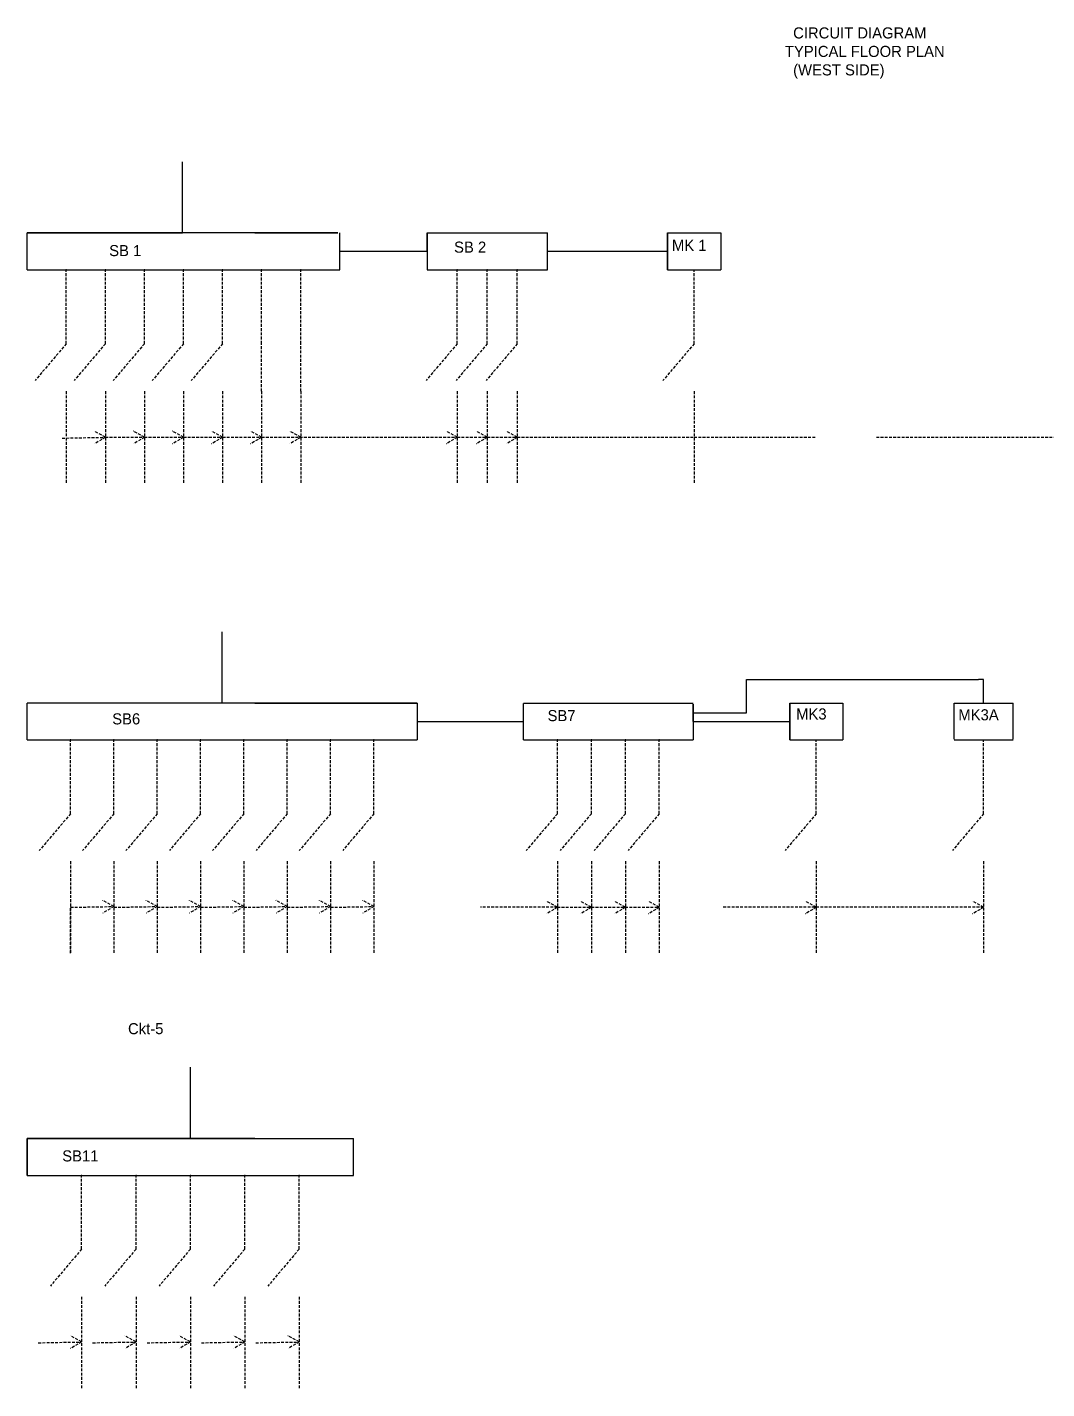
# Model space of a CAD drawing. Header units: inches. Extents: x 1479 to 9982, y -1510 to 1561.
# Drawn here: x 4055 to 6355, y -1510 to 1561 of the extents above; entities that cross this region are included whole.
import ezdxf

# ---------------------------------------------------------------- set-up
doc = ezdxf.new("R2010")
doc.units = ezdxf.units.IN
doc.linetypes.add('DASHED2', pattern=[9.525, 6.35, -3.175])
for name, color, linetype in [('TEXT', 5, 'Continuous'), ('Things', 20, 'Continuous'), ('Wiring', 5, 'DASHED2')]:
    doc.layers.add(name, color=color, linetype=linetype)

msp = doc.modelspace()

# ---------------------------------------------------------------- linework, layer by layer
at = {"layer": 'Things'}
for p, q in [((4405, 1097.3), (4405, 1257.9)), ((4567.9, 1097.3), (4054.8, 1097.3)), ((4054.8, 1014), (4054.8, 1097.3)), ((4755.2, 1097.3), (4054.8, 1097.3)), ((4054.8, 1097.3), (4405, 1097.3)), ((4567.9, 1097.3), (4567.9, 1097.3)), ((4567.9, 1097.3), (4755.2, 1097.3)), ((4759.9, 1014), (4759.9, 1097.3)), ((4957.1, 1097.3), (5228.2, 1097.3)), ((4957.1, 1055.6), (4957.1, 1097.3)), ((4957.1, 1097.3), (4957.1, 1014)), ((5228.2, 1014), (5228.2, 1097.3)), ((5499.3, 1014), (5499.3, 1097.3)), ((5499.3, 1097.3), (5499.3, 1097.3)), ((5499.3, 1097.3), (5499.3, 1097.3)), ((5499.3, 1097.3), (5499.3, 1097.3)), ((5499.3, 1097.3), (5499.3, 1097.3)), ((5499.3, 1097.3), (5499.3, 1014)), ((5499.3, 1097.3), (5619.3, 1097.3)), ((5619.3, 1097.3), (5619.3, 1014)), ((4957.1, 1055.6), (4759.9, 1055.6)), ((5499.3, 1055.6), (5228.2, 1055.6)), ((4054.8, 1014), (4759.9, 1014)), ((4957.1, 1014), (5228.2, 1014)), ((4957.1, 1014), (5228.2, 1014)), ((5499.3, 1014), (5619.3, 1014)), ((4494.7, 37), (4494.7, 197.7)), ((5677.4, 14.8), (5677.4, 90.3)), ((5677.4, 90.3), (6201, 90.3)), ((6212.3, 90.1), (6201, 90.3)), ((6212.3, 37), (6212.3, 90.1)), ((4567.9, 37), (4054.8, 37)), ((4054.8, -46.3), (4054.8, 37)), ((4934.6, 37), (4054.8, 37)), ((4567.9, 37), (4567.9, 37)), ((4567.9, 37), (4790.8, 37)), ((4790.8, 37), (4934.6, 37)), ((4934.6, 37), (4934.6, -46.3)), ((5174.2, 37), (5557.3, 37)), ((5174.2, 37), (5557.3, 37)), ((5174.2, -46.3), (5174.2, 35.6)), ((5557.3, 34.3), (5557.3, -41)), ((5557.3, -4.6), (5557.3, 34.3)), ((5557.3, 34.3), (5557.3, 14.8)), ((5774.8, 37), (5894.8, 37)), ((5774.8, -46.3), (5774.8, 37)), ((5774.8, 37), (5774.8, 37)), ((5774.8, 37), (5774.8, 37)), ((5774.8, 37), (5774.8, 37)), ((5774.8, 37), (5774.8, 37)), ((5774.8, 37), (5774.8, -46.3)), ((5774.8, 37), (5894.8, 37)), ((5894.8, 37), (5894.8, -46.3)), ((6145.8, 37), (6278.8, 37)), ((6145.8, 36.9), (6258.8, 36.9)), ((6145.8, -44.3), (6145.8, 36.9)), ((6278.8, -44.3), (6278.8, 36.9)), ((5557.3, 14.8), (5677.4, 14.8)), ((5174.2, -5.4), (4934.6, -5.4)), ((5557.3, -4.6), (5761.2, -4.6)), ((5761.2, -4.6), (5774.8, -4.6)), ((4054.8, -46.3), (4934.6, -46.3)), ((5174.2, -46.3), (5557.3, -46.3)), ((5557.3, -41), (5557.3, -46.3)), ((5774.8, -46.3), (5894.8, -46.3)), ((5774.8, -46.3), (5894.8, -46.3)), ((6145.8, -46.3), (6278.8, -46.3)), ((4422.8, -945.3), (4422.8, -784.6)), ((4567.9, -945.3), (4054.8, -945.3)), ((4054.8, -1028.6), (4054.8, -945.3)), ((4054.8, -945.3), (4054.8, -1028.6)), ((4054.8, -945.3), (4790.8, -945.3)), ((4567.9, -945.3), (4567.9, -945.3)), ((4567.9, -945.3), (4790.8, -945.3)), ((4790.8, -1028.6), (4790.8, -945.3)), ((4054.8, -1028.6), (4790.8, -1028.6))]:
    msp.add_line(p, q, dxfattribs=at)
for p in [(4143, 1014), (4231.1, 1014), (4319.2, 1014), (4407.4, 1014), (4495.5, 1014), (4583.6, 1014), (4671.8, 1014), (5024.9, 1014), (5092.7, 1014), (5160.4, 1014), (4152.6, -46.3), (4250.3, -46.3), (4348.1, -46.3), (4445.9, -46.3), (4543.6, -46.3), (4641.4, -46.3), (4739.1, -46.3), (4836.9, -46.3), (5250.8, -46.3), (5327.4, -46.3), (5404.1, -46.3), (5480.7, -46.3), (4177.5, -1028.6), (4300.2, -1028.6), (4422.8, -1028.6), (4545.5, -1028.6), (4668.2, -1028.6)]:
    msp.add_point(p, dxfattribs=at)
at = {"layer": 'Wiring'}
for p, q in [((4143, 847.6), (4143, 1014)), ((4231.1, 847.6), (4231.1, 1014)), ((4319.2, 847.6), (4319.2, 1014)), ((4407.4, 847.6), (4407.4, 1014)), ((4495.5, 847.6), (4495.5, 1014)), ((4583.6, 847.6), (4583.6, 1014)), ((4671.8, 847.6), (4671.8, 1014)), ((5024.9, 847.6), (5024.9, 1014)), ((5092.7, 847.6), (5092.7, 1014)), ((5160.4, 847.6), (5160.4, 1014)), ((5559.3, 847.6), (5559.3, 1014)), ((4143, 847.6), (4072.5, 764.5)), ((4231.1, 847.6), (4160.6, 764.5)), ((4319.2, 847.6), (4248.7, 764.5)), ((4407.4, 847.6), (4336.9, 764.5)), ((4495.5, 847.6), (4425, 764.5)), ((4583.6, 740.2), (4583.6, 847.6)), ((4671.8, 740.2), (4671.8, 847.6)), ((5024.9, 847.6), (4954.4, 764.5)), ((5092.7, 847.6), (5022.2, 764.5)), ((5160.4, 847.6), (5089.9, 764.5)), ((5559.3, 847.6), (5488.8, 764.5)), ((4143, 740.2), (4143, 532.6)), ((4231.1, 740.2), (4231.1, 532.6)), ((4319.2, 740.2), (4319.2, 532.6)), ((4407.4, 740.2), (4407.4, 532.6)), ((4495.5, 740.2), (4495.5, 532.6)), ((4583.6, 740.2), (4583.6, 532.6)), ((4671.8, 740.2), (4671.8, 532.6)), ((5024.9, 740.2), (5024.9, 532.6)), ((5092.7, 740.2), (5092.7, 532.6)), ((5160.4, 740.2), (5160.4, 532.6)), ((5559.3, 740.2), (5559.3, 532.6)), ((4231.1, 636.4), (4205.8, 650.4)), ((4319.2, 636.4), (4293.9, 650.4)), ((4407.4, 636.4), (4382, 650.4)), ((4495.5, 636.4), (4470.2, 650.4)), ((4583.6, 636.4), (4558.3, 650.4)), ((4671.8, 636.4), (4646.4, 650.4)), ((5024.9, 636.4), (4999.6, 650.4)), ((5092.7, 636.4), (5067.3, 650.4)), ((5160.4, 636.4), (5135.1, 650.4)), ((4133.3, 634.6), (4229.3, 636.4)), ((4231.1, 636.4), (4206.3, 621.5)), ((4231.1, 636.4), (4319.2, 636.4)), ((4319.2, 636.4), (4294.4, 621.5)), ((4319.2, 636.4), (4407.4, 636.4)), ((4407.4, 636.4), (4382.6, 621.5)), ((4407.4, 636.4), (4495.5, 636.4)), ((4495.5, 636.4), (4470.7, 621.5)), ((4495.5, 636.4), (4583.6, 636.4)), ((4583.6, 636.4), (4558.8, 621.5)), ((4583.6, 636.4), (5024.9, 636.4)), ((4671.8, 636.4), (4647, 621.5)), ((5024.9, 636.4), (5000.1, 621.5)), ((5024.9, 636.4), (5092.7, 636.4)), ((5092.7, 636.4), (5067.9, 621.5)), ((5092.7, 636.4), (5160.4, 636.4)), ((5160.4, 636.4), (5135.6, 621.5)), ((5160.4, 636.4), (5559.3, 636.4)), ((5559.3, 636.4), (5834.8, 636.4)), ((5970.4, 636.4), (6521.4, 636.4)), ((4152.6, -212.6), (4152.6, -46.3)), ((4250.3, -212.6), (4250.3, -46.3)), ((4348.1, -212.6), (4348.1, -46.3)), ((4445.9, -212.6), (4445.9, -46.3)), ((4543.6, -212.6), (4543.6, -46.3)), ((4641.4, -212.6), (4641.4, -46.3)), ((4739.1, -212.6), (4739.1, -46.3)), ((4836.9, -212.6), (4836.9, -46.3)), ((5250.8, -212.6), (5250.8, -46.3)), ((5327.4, -212.6), (5327.4, -46.3)), ((5404.1, -212.6), (5404.1, -46.3)), ((5480.7, -212.6), (5480.7, -46.3)), ((5834.8, -212.6), (5834.8, -46.3)), ((6212.3, -212.6), (6212.3, -46.3)), ((4152.6, -212.6), (4082.1, -295.8)), ((4250.3, -212.6), (4179.8, -295.8)), ((4348.1, -212.6), (4277.6, -295.8)), ((4445.9, -212.6), (4375.4, -295.8)), ((4543.6, -212.6), (4473.1, -295.8)), ((4641.4, -212.6), (4570.9, -295.8)), ((4739.1, -212.6), (4668.6, -295.8)), ((4836.9, -212.6), (4766.4, -295.8)), ((5250.8, -212.6), (5180.3, -295.8)), ((5327.4, -212.6), (5256.9, -295.8)), ((5404.1, -212.6), (5333.6, -295.8)), ((5480.7, -212.6), (5410.2, -295.8)), ((5834.8, -212.6), (5764.3, -295.8)), ((6212.3, -212.6), (6141.8, -295.8)), ((4152.6, -320.1), (4152.6, -527.6)), ((4152.6, -320.1), (4152.6, -527.6)), ((4250.3, -320.1), (4250.3, -527.6)), ((4348.1, -320.1), (4348.1, -527.6)), ((4445.9, -320.1), (4445.9, -527.6)), ((4543.6, -320.1), (4543.6, -527.6)), ((4641.4, -320.1), (4641.4, -527.6)), ((4739.1, -320.1), (4739.1, -527.6)), ((4836.9, -320.1), (4836.9, -527.6)), ((5250.8, -320.1), (5250.8, -527.6)), ((5327.4, -320.1), (5327.4, -527.6)), ((5404.1, -320.1), (5404.1, -527.6)), ((5480.7, -320.1), (5480.7, -527.6)), ((5834.8, -320.1), (5834.8, -527.6)), ((6212.3, -320.1), (6212.3, -527.6)), ((4152.6, -423.8), (4248.6, -422.1)), ((4152.6, -527.6), (4152.6, -423.8)), ((4250.3, -422), (4225, -408)), ((4250.3, -422), (4225.5, -437)), ((4250.3, -423.8), (4346.3, -422.1)), ((4348.1, -422), (4322.8, -408)), ((4348.1, -422), (4323.3, -437)), ((4348.1, -423.8), (4444.1, -422.1)), ((4445.9, -422), (4420.5, -408)), ((4445.9, -422), (4421.1, -437)), ((4445.9, -423.8), (4541.8, -422.1)), ((4543.6, -422), (4518.3, -408)), ((4543.6, -422), (4518.8, -437)), ((4543.6, -423.8), (4639.6, -422.1)), ((4641.4, -422), (4616, -408)), ((4641.4, -422), (4616.6, -437)), ((4641.4, -423.8), (4737.4, -422.1)), ((4739.1, -422), (4713.8, -408)), ((4739.1, -422), (4714.3, -437)), ((4739.1, -423.8), (4835.1, -422.1)), ((4836.9, -422), (4811.6, -408)), ((4836.9, -422), (4812.1, -437)), ((5250.8, -423.8), (5077.4, -423.8)), ((5250.8, -423.8), (5225.5, -409.8)), ((5250.8, -423.8), (5226, -438.8)), ((5250.8, -423.8), (5327.4, -423.8)), ((5327.4, -423.8), (5302.1, -409.8)), ((5327.4, -423.8), (5302.6, -438.8)), ((5327.4, -423.8), (5480.7, -423.8)), ((5404.1, -423.8), (5378.7, -409.8)), ((5404.1, -423.8), (5379.3, -438.8)), ((5480.7, -423.8), (5455.4, -409.8)), ((5480.7, -423.8), (5455.9, -438.8)), ((6212.3, -423.8), (5623.2, -423.8)), ((5834.8, -423.8), (5809.5, -409.8)), ((5834.8, -423.8), (5810, -438.8)), ((6212.3, -423.8), (6187, -409.8)), ((6212.3, -423.8), (6187.5, -438.8)), ((4054.8, -945.3), (4054.8, -1028.6)), ((4177.5, -1194.9), (4177.5, -1028.6)), ((4300.2, -1194.9), (4300.2, -1028.6)), ((4422.8, -1194.9), (4422.8, -1028.6)), ((4545.5, -1194.9), (4545.5, -1028.6)), ((4668.2, -1194.9), (4668.2, -1028.6)), ((4177.5, -1194.9), (4107, -1278.1)), ((4300.2, -1194.9), (4229.7, -1278.1)), ((4422.8, -1194.9), (4352.3, -1278.1)), ((4545.5, -1194.9), (4475, -1278.1)), ((4668.2, -1194.9), (4597.7, -1278.1)), ((4177.5, -1302.3), (4177.5, -1509.9)), ((4300.2, -1302.3), (4300.2, -1509.9)), ((4422.8, -1302.3), (4422.8, -1509.9)), ((4545.5, -1302.3), (4545.5, -1509.9)), ((4668.2, -1302.3), (4668.2, -1509.9)), ((4079.7, -1406.1), (4175.7, -1404.4)), ((4177.5, -1404.3), (4152.2, -1390.3)), ((4177.5, -1404.3), (4152.7, -1419.3)), ((4202.4, -1406.1), (4298.4, -1404.4)), ((4300.2, -1404.3), (4274.8, -1390.3)), ((4300.2, -1404.3), (4275.4, -1419.3)), ((4325.1, -1406.1), (4421.1, -1404.4)), ((4422.8, -1404.3), (4397.5, -1390.3)), ((4422.8, -1404.3), (4398, -1419.3)), ((4447.7, -1406.1), (4543.7, -1404.4)), ((4545.5, -1404.3), (4520.2, -1390.3)), ((4545.5, -1404.3), (4520.7, -1419.3)), ((4570.4, -1406.1), (4666.4, -1404.4)), ((4668.2, -1404.3), (4642.8, -1390.3)), ((4668.2, -1404.3), (4643.4, -1419.3))]:
    msp.add_line(p, q, dxfattribs=at)

# ---------------------------------------------------------------- texts
at = {"layer": 'TEXT', "insert": (5764, 1561.1), "char_height": 25, "width": 2530.248, "attachment_point": 1}
msp.add_mtext('  CIRCUIT DIAGRAM\\PTYPICAL FLOOR PLAN\\P  (WEST SIDE)', dxfattribs=at)
at = {"layer": 'Wiring', "char_height": 25, "attachment_point": 1}
for s, insert, width in [('SB 2', (5017.7, 1077.9), 150.506), ('MK 1', (5509.2, 1081.9), 102.849), ('SB 1', (4239.7, 1070.1), 343.963), ('SB6', (4246.5, 13.8), 492.577), ('SB7', (5228.6, 21.1), 282.945), ('MK3', (5789.3, 24.8), 94.847), ('MK3A', (6155.3, 23), 114.696), ('Ckt-5', (4282.2, -685.1), 382.295), ('SB11', (4133.8, -972.1), 576.086)]:
    msp.add_mtext(s, dxfattribs=dict(at, insert=insert, width=width))

doc.saveas('drawing.dxf')
